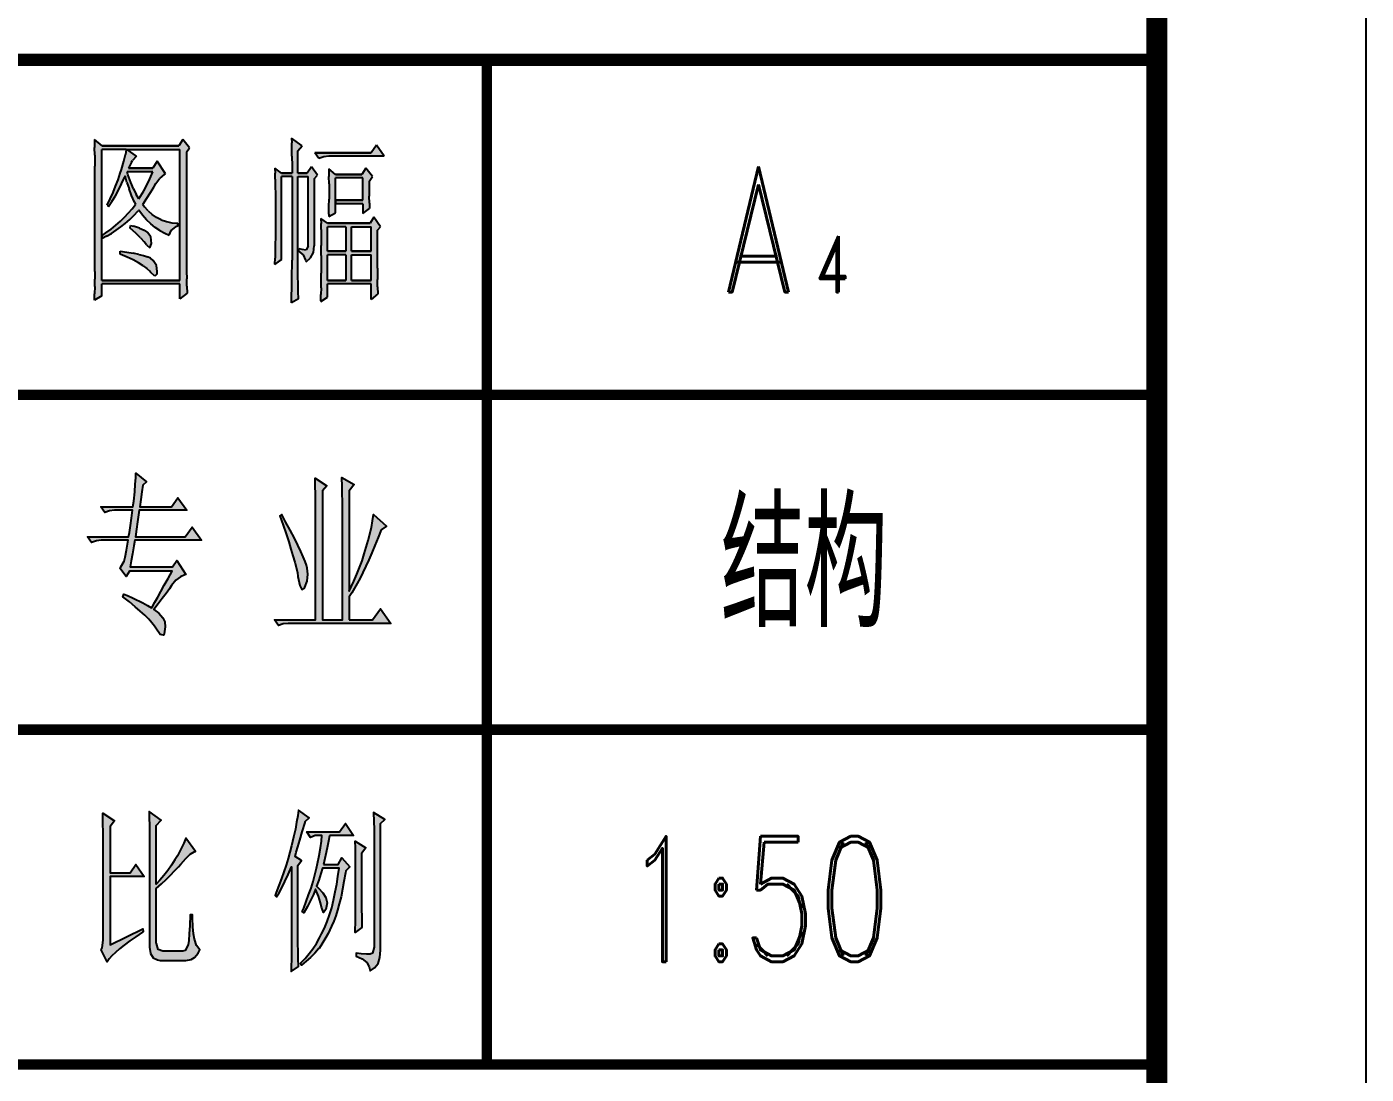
# Model space of a CAD drawing. Extents: x 214073 to 274589, y -287361 to -130190.
# Drawn here: x 226950 to 228549, y -144472 to -143221 of the extents above; entities that cross this region are included whole.
import ezdxf

# ---------------------------------------------------------------- set-up
doc = ezdxf.new("R2010")
doc.units = 0
doc.header["$LTSCALE"] = 500
doc.header["$MEASUREMENT"] = 0
doc.layers.get('0').update_dxf_attribs({"linetype": 'CONTINUOUS'})
doc.layers.add('1', color=7, linetype='CONTINUOUS')
doc.layers.add('TK', color=7, linetype='CONTINUOUS')
doc.layers.add('_TSZ_PLOT_MARK', color=1, linetype='CONTINUOUS', plot=False)
doc.styles.add('romand', font='romand.shx', dxfattribs={"width": 0.7, "height": 200, "bigfont": 'OCHINESE.shx'})

msp = doc.modelspace()

# ---------------------------------------------------------------- hatches: boundary and pattern name
at = {"layer": '1'}
h = msp.add_hatch(color=7, dxfattribs=at)
h.paths.add_polyline_path([(227140.9, -143371), (227144.4, -143365.9), (227136.3, -143356), (227131.6, -143363.5), (227040.1, -143363.5), (227030.8, -143356), (227031.1, -143365.5), (227031.2, -143374.5), (227031.4, -143383), (227031.4, -143387.6), (227031.4, -143513.4), (227031.3, -143522.5), (227031.2, -143531.4), (227031, -143540.3), (227030.8, -143547.6), (227039.5, -143542.6), (227039.5, -143528.4), (227132.8, -143528.4), (227132.8, -143546), (227141.5, -143539.3), (227141.2, -143531.1), (227141, -143522.3), (227140.9, -143512.9), (227140.9, -143509.3)])
h.paths.add_polyline_path([(227039.5, -143367.6), (227068.6, -143367.6), (227132.8, -143367.6), (227132.8, -143524.3), (227039.5, -143524.3), (227039.5, -143474.3)], flags=16)
h.paths.add_polyline_path([(227044.6, -143467.4), (227050.7, -143462.8), (227056.5, -143458.1), (227061.8, -143453.3), (227066.9, -143448.5), (227071.5, -143443.5), (227075.8, -143438.5), (227079.7, -143433.4), (227078.5, -143430.7), (227075.1, -143422.7), (227072.1, -143414.8), (227069.6, -143407), (227067.5, -143399.3), (227066.7, -143401.2), (227063.2, -143408.9), (227059.6, -143416.2), (227055.8, -143423.1), (227051.8, -143429.7), (227047.7, -143436), (227045.9, -143434.3), (227046, -143434.2), (227049.6, -143426.8), (227053, -143419.3), (227056.1, -143411.6), (227059, -143403.8), (227061.7, -143395.9), (227063.1, -143391.5), (227066, -143381.8), (227067.8, -143373.9), (227068.6, -143368.1), (227070.5, -143368.1), (227080.9, -143375.9), (227076.2, -143380.9), (227075, -143382.9), (227071.6, -143390.1), (227100.7, -143390.1), (227105.9, -143381.8), (227115.8, -143396.8), (227113.9, -143397.7), (227108.8, -143401.9), (227104.2, -143408.5), (227101.6, -143412.8), (227097.8, -143419), (227093.4, -143425.9), (227088.5, -143433.4), (227090.7, -143436.4), (227095, -143441.2), (227099.8, -143445.3), (227105, -143448.8), (227110.7, -143451.6), (227116.8, -143453.7), (227123.4, -143455.2), (227130.4, -143455.9), (227130.4, -143459.3), (227128.1, -143460.2), (227122.5, -143464.4), (227119.9, -143470.1), (227114.7, -143467.8), (227108.9, -143464.6), (227103.4, -143460.8), (227098.2, -143456.5), (227093.1, -143451.6), (227088.3, -143446.2), (227083.8, -143440.1), (227082.9, -143441.1), (227078, -143446.4), (227072.9, -143451.3), (227067.7, -143456), (227062.3, -143460.3), (227056.8, -143464.2), (227051.2, -143467.9), (227045.4, -143471.3), (227040, -143474), (227040, -143470.6)], flags=0)
h.paths.add_polyline_path([(227073.3, -143461.8), (227073.9, -143458.5), (227077.4, -143459.5), (227084.5, -143461.9), (227090.2, -143464.3), (227094.3, -143466.8), (227098.3, -143472), (227099, -143480.1), (227097.1, -143485.4), (227093.1, -143481.8), (227090.2, -143478), (227085.8, -143473.3), (227080.1, -143467.8)], flags=0)
h.paths.add_polyline_path([(227061.7, -143489.3), (227069.5, -143490.3), (227077.2, -143491.6), (227083.8, -143493), (227089.5, -143494.4), (227094.1, -143496), (227097.8, -143497.6), (227101, -143500.2), (227105, -143506.2), (227105.9, -143513.4), (227105.6, -143516.2), (227103, -143519), (227097.8, -143514.3), (227096.8, -143513.1), (227093.3, -143509.9), (227088.9, -143506.6), (227083.6, -143503.2), (227077.2, -143499.7), (227070, -143496.2), (227061.7, -143492.6)], flags=0)
h.paths.add_polyline_path([(227083.8, -143426.8), (227080.6, -143421.5), (227077.4, -143414.9), (227074.2, -143407), (227070.9, -143397.7), (227069.8, -143394.3), (227100.7, -143394.3), (227097.1, -143402.7), (227093.5, -143410.3), (227089.8, -143417.3), (227086, -143423.5)], flags=0)
h = msp.add_hatch(color=7, dxfattribs=at)
h.paths.add_polyline_path([(227273.8, -143369.3), (227279, -143363.5), (227266.2, -143354.3), (227266.4, -143359.6), (227266.6, -143366.8), (227266.7, -143375.9), (227266.8, -143387.1), (227266.8, -143395.9), (227254, -143395.9), (227246.4, -143390.1), (227246.5, -143396.1), (227246.7, -143403.2), (227246.8, -143411.6), (227246.9, -143421.1), (227246.9, -143431.8), (227246.9, -143442.6), (227246.9, -143453), (227246.9, -143462.9), (227246.9, -143472.3), (227246.7, -143481.2), (227246.7, -143489.6), (227246.5, -143497.5), (227246.4, -143504.9), (227254, -143499.3), (227254, -143400.1), (227266.8, -143400.1), (227266.8, -143500.1), (227266.8, -143507.2), (227266.7, -143515), (227266.6, -143523.7), (227266.5, -143533), (227266.3, -143543.1), (227266.2, -143550.9), (227274.3, -143546), (227274.1, -143537.2), (227274, -143528.4), (227273.8, -143519.5), (227273.8, -143510.5), (227273.8, -143503.5), (227273.8, -143400.1), (227286, -143400.1), (227286, -143483.4), (227283.7, -143487.6), (227278.4, -143486.8), (227274.9, -143485.9), (227274.9, -143489.3), (227280.4, -143493.5), (227283.4, -143500.1), (227283.7, -143501.8), (227289, -143497.1), (227292.2, -143490.8), (227293, -143482.8), (227293, -143402.6), (227297.1, -143398.4), (227290.1, -143388.4), (227284.8, -143395.9), (227273.8, -143395.9)])
h.paths.add_polyline_path([(227367.6, -143362.6), (227361.1, -143371.8), (227294.1, -143371.8), (227298.8, -143378.5), (227304.6, -143376.5), (227310.5, -143375.9), (227376.9, -143375.9)])
h.paths.add_polyline_path([(227318.6, -143401.8), (227351.2, -143401.8), (227351.2, -143428.4), (227318.6, -143428.4), (227318.6, -143432.6), (227351.2, -143432.6), (227351.2, -143444.3), (227359.4, -143438.4), (227359.1, -143431.7), (227358.9, -143423.4), (227358.9, -143413.4), (227358.8, -143405.9), (227362.9, -143400.1), (227354.7, -143390.1), (227350.1, -143397.6), (227318.6, -143397.6), (227310.5, -143390.9), (227310.8, -143400), (227311, -143408.9), (227311, -143417.6), (227311, -143418.4), (227311, -143427.2), (227310.8, -143436), (227310.6, -143445), (227310.5, -143447.6), (227318.6, -143443.5), (227318.6, -143432.6), (227318.6, -143428.4)])
h.paths.add_polyline_path([(227368.7, -143464.3), (227372.2, -143460.1), (227364.6, -143448.4), (227360, -143455.9), (227309.3, -143455.9), (227301.1, -143450.1), (227301.4, -143456.1), (227301.5, -143463.5), (227301.6, -143472.4), (227301.7, -143482.6), (227301.7, -143494.3), (227301.7, -143495.1), (227301.7, -143505.5), (227301.7, -143515.3), (227301.6, -143524.5), (227301.5, -143533.1), (227301.3, -143541.1), (227301.1, -143548.6), (227301.1, -143549.3), (227309.3, -143544.3), (227309.3, -143528.4), (227361.1, -143528.4), (227361.1, -143546.8), (227369.3, -143540.1), (227369, -143531.7), (227368.8, -143522.9), (227368.8, -143513.8), (227368.7, -143509.3)])
h.paths.add_polyline_path([(227309.3, -143460.1), (227330.9, -143460.1), (227330.9, -143489.3), (227309.3, -143489.3)], flags=16)
h.paths.add_polyline_path([(227309.3, -143493.4), (227330.9, -143493.4), (227330.9, -143524.3), (227309.3, -143524.3)], flags=16)
h.paths.add_polyline_path([(227337.9, -143460.1), (227361.1, -143460.1), (227361.1, -143489.3), (227337.9, -143489.3)], flags=16)
h.paths.add_polyline_path([(227337.9, -143493.4), (227361.1, -143493.4), (227361.1, -143524.3), (227337.9, -143524.3)], flags=16)
h = msp.add_hatch(color=7, dxfattribs=at)
h.paths.add_polyline_path([(227076.3, -143850.6), (227077.9, -143841.3), (227079.1, -143834.4), (227158.6, -143834.4), (227147.4, -143818.8), (227139.1, -143830.4), (227079.8, -143830.4), (227081, -143821.4), (227082.4, -143812.6), (227083.6, -143804.1), (227084.3, -143798.6), (227141, -143798.6), (227130.6, -143783.7), (227123, -143794.6), (227085, -143794.6), (227086.2, -143785.6), (227087.4, -143776.8), (227088.6, -143768.7), (227093.1, -143764.5), (227080.3, -143754.5), (227080.1, -143760), (227079.6, -143767.3), (227078.9, -143776.6), (227077.7, -143787.7), (227076.7, -143794.6), (227038.3, -143794.6), (227043.1, -143801.2), (227048.8, -143799.3), (227054.7, -143798.6), (227076.3, -143798.6), (227075.1, -143808.1), (227073.7, -143816.9), (227072.5, -143825.2), (227071.5, -143830.4), (227022.7, -143830.4), (227027.4, -143837), (227033.1, -143835.1), (227039, -143834.4), (227071.1, -143834.4), (227069.2, -143846.5), (227067.5, -143854.8), (227066.3, -143859.6), (227062.3, -143866.4), (227061.1, -143867.9), (227068.7, -143877.8), (227072.7, -143871.2), (227123.5, -143871.2), (227118.7, -143880), (227114.2, -143888.3), (227110.2, -143895.6), (227106.4, -143902.3), (227103.1, -143908.4), (227100, -143913.6), (227099, -143915.3), (227094.1, -143912.5), (227088.8, -143909.4), (227077, -143903.7), (227070.3, -143900.6), (227065.8, -143898.7), (227064.7, -143902), (227072.5, -143908.2), (227079.4, -143913.9), (227085.5, -143919.1), (227091, -143924.1), (227095.7, -143928.8), (227099.5, -143933.1), (227102.6, -143936.9), (227104.3, -143939.5), (227109.5, -143947.1), (227113.3, -143948), (227114.2, -143946.1), (227115.2, -143937.8), (227114.7, -143931.9), (227112.6, -143927.2), (227107.8, -143921.7), (227101.9, -143917), (227107.1, -143910.3), (227111.8, -143903.9), (227116.4, -143898), (227120.4, -143892.3), (227123, -143888.7), (227128.2, -143882.3), (227133.7, -143878.1), (227138.9, -143875.7), (227139.8, -143875.5), (227129.4, -143858.6), (227124.2, -143866.2), (227073.4, -143866.2), (227074.6, -143858.9)])
h.paths.add_polyline_path([(227284, -143864.3), (227282.4, -143859.8), (227280, -143854.3), (227277.1, -143847.9), (227273.6, -143840.4), (227269.6, -143832.1), (227264.6, -143822.6), (227259.1, -143812.4), (227254.6, -143803.6), (227252.2, -143805.3), (227256.3, -143816.4), (227259.6, -143826.8), (227262.9, -143836.3), (227265.5, -143845.1), (227267.9, -143853.2), (227270, -143860.8), (227273.1, -143873.1), (227273.8, -143877.8), (227276, -143888.5), (227278.3, -143893.2), (227281.2, -143891.8), (227282.1, -143890.4), (227284.7, -143883.3), (227285.7, -143875), (227285, -143867.9)], flags=17)
h.paths.add_polyline_path([(227335, -143775.4), (227340.9, -143767.8), (227326.2, -143759.5), (227326.7, -143770.2), (227326.7, -143779.4), (227326.9, -143787.2), (227326.9, -143929.5), (227303, -143929.5), (227303, -143775.4), (227308.2, -143769.4), (227294.2, -143760.4), (227294.5, -143769.9), (227294.7, -143778.9), (227294.9, -143787.2), (227294.9, -143929.5), (227245.8, -143929.5), (227250.6, -143936.2), (227256.3, -143934.3), (227262.2, -143933.8), (227384.6, -143933.8), (227372.5, -143916.2), (227363, -143929.5), (227335, -143929.5), (227335, -143902), (227338.1, -143897.3), (227341.4, -143891.8), (227344.7, -143886.1), (227348.1, -143879.7), (227351.4, -143872.8), (227354.9, -143865.5), (227358.5, -143857.7), (227362, -143849.4), (227365.6, -143840.6), (227369.4, -143831.1), (227373, -143822.1), (227379.4, -143817.8), (227364.2, -143803.6), (227363, -143811.4), (227361.6, -143819.2), (227357.8, -143834.9), (227355.4, -143842.7), (227353, -143850.8), (227350.4, -143858.9), (227347.3, -143866.9), (227344, -143875), (227340.7, -143883.3), (227335, -143895.4)])
h = msp.add_hatch(color=7, dxfattribs=at)
h.paths.add_polyline_path([(227060.9, -144322.5), (227066.5, -144318), (227073, -144313), (227080.3, -144308), (227088.1, -144302.6), (227089.1, -144302.1), (227088.6, -144298.5), (227049.5, -144317.8), (227049.5, -144236.2), (227090.3, -144236.2), (227080.3, -144221.9), (227073.4, -144231.9), (227049.5, -144231.9), (227049.5, -144176.2), (227054.7, -144169.5), (227040.7, -144160.3), (227040.9, -144166.7), (227040.9, -144174), (227041.2, -144182.1), (227041.2, -144201.5), (227041.4, -144212.9), (227041.4, -144312.1), (227040.2, -144321.1), (227039, -144323.7), (227045.9, -144337.9), (227048.5, -144334.4), (227051.8, -144330.8), (227055.9, -144326.8)])
h.paths.add_polyline_path([(227154.8, -144327.7), (227156.7, -144323.7), (227152.6, -144318.5), (227150.3, -144311.1), (227149.1, -144304.7), (227148.4, -144296.2), (227147.9, -144286), (227147.9, -144281.9), (227145, -144281.9), (227144.6, -144294.7), (227144.1, -144304.7), (227143.6, -144312.5), (227142.7, -144317.5), (227142.7, -144317.8), (227139.1, -144324.4), (227136.3, -144325.3), (227112.3, -144325.3), (227106.9, -144323.2), (227105, -144316.3), (227104.7, -144315.4), (227104.7, -144250.4), (227110.9, -144244.9), (227116.6, -144239.5), (227121.8, -144234.5), (227126.5, -144229.5), (227131.1, -144224.5), (227133.9, -144221.2), (227139.8, -144214.4), (227145.3, -144209.4), (227150, -144206.8), (227151.5, -144206.1), (227139.8, -144190.4), (227137.5, -144196.3), (227134.1, -144203.4), (227129.9, -144211.3), (227127, -144216.2), (227122.8, -144222.7), (227118.5, -144228.8), (227113.7, -144234.7), (227109, -144240.4), (227104.7, -144245.4), (227104.7, -144175.2), (227110.7, -144168.6), (227096.2, -144158.6), (227096.2, -144166.4), (227096.4, -144174.7), (227096.7, -144183.8), (227096.7, -144320.4), (227097.6, -144328.2), (227100.9, -144333.4), (227106.2, -144335.8), (227109.5, -144336.3), (227139.8, -144336.3), (227146.2, -144335.1), (227150.3, -144332.9)])
h.paths.add_polyline_path([(227273.8, -144316.6), (227273.8, -144222.9), (227277.9, -144217), (227270.3, -144212), (227271.7, -144207.2), (227273.6, -144200.8), (227276, -144192.8), (227278.8, -144182.8), (227282.4, -144171.4), (227282.6, -144170.2), (227287.3, -144166.2), (227274.5, -144157), (227273.6, -144163.6), (227272.2, -144171.2), (227270.7, -144179.7), (227268.6, -144189.2), (227266.2, -144199.4), (227264.3, -144207), (227262, -144214.6), (227259.6, -144222.4), (227257, -144230.5), (227254.1, -144238.5), (227251.1, -144246.8), (227247.7, -144255.1), (227246.6, -144258.7), (227248.2, -144260.4), (227251.3, -144255.4), (227254.4, -144249.5), (227258.2, -144242.1), (227262, -144233.8), (227266.2, -144224.5), (227266.2, -144324.2), (227266, -144333.6), (227265.8, -144344.6), (227265.8, -144349.5), (227274.5, -144343.6), (227274.1, -144334.1), (227274.1, -144325.1)])
h.paths.add_polyline_path([(227311.6, -144187.1), (227340.2, -144187.1), (227330.5, -144172.8), (227323.4, -144182.8), (227284.3, -144182.8), (227289, -144189.5), (227294.2, -144187.1), (227302.5, -144187.1), (227301.8, -144194), (227300.6, -144202), (227299.2, -144210.8), (227297.3, -144220.5), (227296.1, -144226.2), (227291.8, -144241.9), (227289.5, -144249.9), (227286.6, -144257.8), (227283.8, -144266.1), (227280.7, -144274.1), (227279, -144277.9), (227280.9, -144279.6), (227285.2, -144272), (227288.8, -144264.6), (227292.3, -144257.5), (227294.9, -144251.1), (227298.3, -144259.6), (227300.6, -144267.5), (227301.8, -144272.9), (227304.2, -144278.9), (227307, -144275.3), (227308.9, -144267.5), (227307, -144261.1), (227303.5, -144255.6), (227298.3, -144249.9), (227296.1, -144247.8), (227298.7, -144240.4), (227301.1, -144232.4), (227303, -144226.2), (227322.9, -144226.2), (227321.5, -144236.2), (227320.1, -144245.4), (227318.4, -144254.2), (227316.7, -144262.3), (227315.1, -144269.8), (227314.1, -144273.6), (227311.5, -144281.9), (227308.7, -144290), (227305.4, -144297.6), (227302, -144304.7), (227299.4, -144309.5), (227295.9, -144316.1), (227291.6, -144322.3), (227287.1, -144328.2), (227282.4, -144333.9), (227276.7, -144339.6), (227277.9, -144341.9), (227283.8, -144337.4), (227289, -144332.7), (227294, -144327.5), (227298.5, -144322.5), (227299, -144322), (227302.5, -144317), (227306.1, -144311.1), (227309.9, -144304), (227313.9, -144295.5), (227316.5, -144289.5), (227318.9, -144283.1), (227321, -144276.2), (227323.2, -144268.7), (227325.3, -144260.4), (227327.2, -144251.3), (227328.8, -144241.9), (227330.7, -144231.7), (227331, -144229.5), (227335.7, -144224.5), (227326.2, -144213.6), (227321.7, -144221.9), (227304.2, -144221.9), (227306.6, -144211), (227308.7, -144201.8), (227310.3, -144194)])
h.paths.add_polyline_path([(227349.7, -144208.7), (227354.9, -144202), (227342.1, -144193.7), (227342.4, -144202), (227342.6, -144210.8), (227342.6, -144279.3), (227342.4, -144289.3), (227342.1, -144301.2), (227342.1, -144302.8), (227350.2, -144296.9), (227350, -144284.8), (227349.7, -144274.8)])
h.paths.add_polyline_path([(227372.5, -144172.8), (227377.7, -144167.9), (227364.2, -144159.6), (227364.4, -144170.2), (227364.7, -144179.7), (227364.7, -144188.3), (227364.9, -144195.6), (227364.9, -144320.4), (227362.8, -144327.7), (227360.1, -144328.7), (227355.6, -144328.9), (227349.2, -144328.4), (227343.3, -144327.7), (227343.3, -144331.3), (227350.4, -144334.4), (227355.9, -144338.6), (227359, -144343.8), (227360.1, -144348.6), (227365.4, -144345), (227369.4, -144339.8), (227371.5, -144332.7), (227372.5, -144323.9)])

# ---------------------------------------------------------------- linework, layer by layer
at = {"color": 7}
for p, q in [((227040.1, -143363.5), (227030.8, -143356)), ((227030.8, -143356), (227031.1, -143365.5)), ((227136.3, -143356), (227131.6, -143363.5)), ((227144.4, -143365.9), (227136.3, -143356)), ((227279, -143363.5), (227266.2, -143354.3)), ((227266.2, -143354.3), (227266.4, -143359.6)), ((227031.2, -143374.5), (227031.1, -143365.5)), ((227039.5, -143474.3), (227039.5, -143367.6)), ((227068.6, -143367.6), (227039.5, -143367.6)), ((227131.6, -143363.5), (227040.1, -143363.5)), ((227131.6, -143363.5), (227040.1, -143363.5)), ((227040.1, -143363.5), (227131.6, -143363.5)), ((227040.1, -143363.5), (227040.1, -143363.5)), ((227068.6, -143368.1), (227067.8, -143373.9)), ((227068.6, -143367.6), (227132.8, -143367.6)), ((227068.6, -143368.1), (227070.5, -143368.1)), ((227080.9, -143375.9), (227070.5, -143368.1)), ((227132.8, -143524.3), (227132.8, -143367.6)), ((227140.9, -143371), (227144.4, -143365.9)), ((227140.9, -143371), (227140.9, -143509.3)), ((227266.6, -143366.8), (227266.4, -143359.6)), ((227266.7, -143375.9), (227266.6, -143366.8)), ((227273.8, -143369.3), (227279, -143363.5)), ((227273.8, -143395.9), (227273.8, -143369.3)), ((227298.8, -143378.5), (227294.1, -143371.8)), ((227361.1, -143371.8), (227294.1, -143371.8)), ((227361.1, -143371.8), (227294.1, -143371.8)), ((227294.1, -143371.8), (227361.1, -143371.8)), ((227294.1, -143371.8), (227294.1, -143371.8)), ((227367.6, -143362.6), (227361.1, -143371.8)), ((227376.9, -143375.9), (227367.6, -143362.6)), ((227031.2, -143374.5), (227031.4, -143383)), ((227031.4, -143383), (227031.4, -143387.6)), ((227031.4, -143513.4), (227031.4, -143387.6)), ((227063.1, -143391.5), (227066, -143381.8)), ((227066, -143381.8), (227067.8, -143373.9)), ((227075, -143382.9), (227071.6, -143390.1)), ((227075, -143382.9), (227076.2, -143380.9)), ((227080.9, -143375.9), (227076.2, -143380.9)), ((227105.9, -143381.8), (227100.7, -143390.1)), ((227115.8, -143396.8), (227105.9, -143381.8)), ((227266.7, -143375.9), (227266.8, -143387.1)), ((227266.8, -143387.1), (227266.8, -143395.9)), ((227290.1, -143388.4), (227284.8, -143395.9)), ((227297.1, -143398.4), (227290.1, -143388.4)), ((227304.6, -143376.5), (227298.8, -143378.5)), ((227310.5, -143375.9), (227304.6, -143376.5)), ((227376.9, -143375.9), (227310.5, -143375.9)), ((227056.1, -143411.6), (227059, -143403.8)), ((227059, -143403.8), (227061.7, -143395.9)), ((227061.7, -143395.9), (227063.1, -143391.5)), ((227063.2, -143408.9), (227066.7, -143401.2)), ((227067.5, -143399.3), (227066.7, -143401.2)), ((227069.6, -143407), (227067.5, -143399.3)), ((227100.7, -143394.3), (227069.8, -143394.3)), ((227070.9, -143397.7), (227069.8, -143394.3)), ((227074.2, -143407), (227070.9, -143397.7)), ((227100.7, -143390.1), (227071.6, -143390.1)), ((227100.7, -143390.1), (227071.6, -143390.1)), ((227071.6, -143390.1), (227100.7, -143390.1)), ((227071.6, -143390.1), (227071.6, -143390.1)), ((227093.5, -143410.3), (227097.1, -143402.7)), ((227097.1, -143402.7), (227100.7, -143394.3)), ((227104.2, -143408.5), (227108.8, -143401.9)), ((227113.9, -143397.7), (227108.8, -143401.9)), ((227115.8, -143396.8), (227113.9, -143397.7)), ((227246.4, -143390.1), (227246.5, -143396.1)), ((227254, -143395.9), (227246.4, -143390.1)), ((227246.7, -143403.2), (227246.5, -143396.1)), ((227246.7, -143403.2), (227246.8, -143411.6)), ((227266.8, -143395.9), (227254, -143395.9)), ((227266.8, -143395.9), (227254, -143395.9)), ((227254, -143395.9), (227266.8, -143395.9)), ((227254, -143395.9), (227254, -143395.9)), ((227266.8, -143400.1), (227254, -143400.1)), ((227254, -143499.3), (227254, -143400.1)), ((227266.8, -143400.1), (227266.8, -143500.1)), ((227273.8, -143395.9), (227284.8, -143395.9)), ((227284.8, -143395.9), (227273.8, -143395.9)), ((227284.8, -143395.9), (227273.8, -143395.9)), ((227273.8, -143503.5), (227273.8, -143400.1)), ((227273.8, -143400.1), (227286, -143400.1)), ((227286, -143483.4), (227286, -143400.1)), ((227293, -143402.6), (227297.1, -143398.4)), ((227293, -143402.6), (227293, -143482.6)), ((227310.5, -143390.9), (227310.8, -143400)), ((227318.6, -143397.6), (227310.5, -143390.9)), ((227311, -143408.9), (227310.8, -143400)), ((227350.1, -143397.6), (227318.6, -143397.6)), ((227350.1, -143397.6), (227318.6, -143397.6)), ((227318.6, -143397.6), (227350.1, -143397.6)), ((227318.6, -143397.6), (227318.6, -143397.6)), ((227351.2, -143401.8), (227318.6, -143401.8)), ((227318.6, -143428.4), (227318.6, -143401.8)), ((227354.7, -143390.1), (227350.1, -143397.6)), ((227351.2, -143428.4), (227351.2, -143401.8)), ((227362.9, -143400.1), (227354.7, -143390.1)), ((227358.8, -143405.9), (227362.9, -143400.1)), ((227049.6, -143426.8), (227053, -143419.3)), ((227053, -143419.3), (227056.1, -143411.6)), ((227055.8, -143423.1), (227059.6, -143416.2)), ((227059.6, -143416.2), (227063.2, -143408.9)), ((227069.6, -143407), (227072.1, -143414.8)), ((227075.1, -143422.7), (227072.1, -143414.8)), ((227077.4, -143414.9), (227074.2, -143407)), ((227077.4, -143414.9), (227080.6, -143421.5)), ((227086, -143423.5), (227089.8, -143417.3)), ((227089.8, -143417.3), (227093.5, -143410.3)), ((227093.4, -143425.9), (227097.8, -143419)), ((227097.8, -143419), (227101.6, -143412.8)), ((227101.6, -143412.8), (227104.2, -143408.5)), ((227246.8, -143411.6), (227246.9, -143421.1)), ((227311, -143408.9), (227311, -143417.6)), ((227311, -143417.6), (227311, -143418.4)), ((227311, -143418.4), (227311, -143427.2)), ((227358.8, -143405.9), (227358.9, -143413.4)), ((227358.9, -143413.4), (227358.9, -143423.4)), ((227046, -143434.2), (227045.9, -143434.3)), ((227045.9, -143434.3), (227047.7, -143436)), ((227046, -143434.2), (227049.6, -143426.8)), ((227047.7, -143436), (227051.8, -143429.7)), ((227051.8, -143429.7), (227055.8, -143423.1)), ((227078.5, -143430.7), (227075.1, -143422.7)), ((227075.8, -143438.5), (227079.7, -143433.4)), ((227078.5, -143430.7), (227079.7, -143433.4)), ((227083.8, -143426.8), (227080.6, -143421.5)), ((227083.8, -143426.8), (227086, -143423.5)), ((227088.5, -143433.4), (227093.4, -143425.9)), ((227088.5, -143433.4), (227090.7, -143436.4)), ((227095, -143441.2), (227090.7, -143436.4)), ((227246.9, -143421.1), (227246.9, -143431.8)), ((227246.9, -143431.8), (227246.9, -143442.6)), ((227310.6, -143445), (227310.8, -143436)), ((227310.8, -143436), (227311, -143427.2)), ((227318.6, -143428.4), (227318.6, -143432.6)), ((227318.6, -143432.6), (227318.6, -143428.4)), ((227351.2, -143428.4), (227318.6, -143428.4)), ((227351.2, -143428.4), (227318.6, -143428.4)), ((227318.6, -143428.4), (227351.2, -143428.4)), ((227318.6, -143428.4), (227318.6, -143428.4)), ((227351.2, -143432.6), (227318.6, -143432.6)), ((227318.6, -143443.5), (227318.6, -143432.6)), ((227351.2, -143432.6), (227351.2, -143444.3)), ((227359.1, -143431.7), (227358.9, -143423.4)), ((227359.1, -143431.7), (227359.4, -143438.4)), ((227061.8, -143453.3), (227066.9, -143448.5)), ((227066.9, -143448.5), (227071.5, -143443.5)), ((227067.7, -143456), (227072.9, -143451.3)), ((227071.5, -143443.5), (227075.8, -143438.5)), ((227072.9, -143451.3), (227078, -143446.4)), ((227078, -143446.4), (227082.9, -143441.1)), ((227083.8, -143440.1), (227082.9, -143441.1)), ((227088.3, -143446.2), (227083.8, -143440.1)), ((227093.1, -143451.6), (227088.3, -143446.2)), ((227098.2, -143456.5), (227093.1, -143451.6)), ((227095, -143441.2), (227099.8, -143445.3)), ((227105, -143448.8), (227099.8, -143445.3)), ((227110.7, -143451.6), (227105, -143448.8)), ((227110.7, -143451.6), (227116.8, -143453.7)), ((227246.9, -143442.6), (227246.9, -143453)), ((227301.1, -143450.1), (227301.4, -143456.1)), ((227309.3, -143455.9), (227301.1, -143450.1)), ((227310.5, -143447.6), (227318.6, -143443.5)), ((227310.6, -143445), (227310.5, -143447.6)), ((227351.2, -143444.3), (227359.4, -143438.4)), ((227364.6, -143448.4), (227360, -143455.9)), ((227372.2, -143460.1), (227364.6, -143448.4)), ((227040, -143470.6), (227044.6, -143467.4)), ((227044.6, -143467.4), (227050.7, -143462.8)), ((227045.4, -143471.3), (227051.2, -143467.9)), ((227050.7, -143462.8), (227056.5, -143458.1)), ((227051.2, -143467.9), (227056.8, -143464.2)), ((227056.5, -143458.1), (227061.8, -143453.3)), ((227056.8, -143464.2), (227062.3, -143460.3)), ((227062.3, -143460.3), (227067.7, -143456)), ((227073.3, -143461.8), (227073.9, -143458.5)), ((227080.1, -143467.8), (227073.3, -143461.8)), ((227073.9, -143458.5), (227077.4, -143459.5)), ((227084.5, -143461.9), (227077.4, -143459.5)), ((227085.8, -143473.3), (227080.1, -143467.8)), ((227084.5, -143461.9), (227090.2, -143464.3)), ((227090.2, -143464.3), (227094.3, -143466.8)), ((227098.3, -143472), (227094.3, -143466.8)), ((227103.4, -143460.8), (227098.2, -143456.5)), ((227108.9, -143464.6), (227103.4, -143460.8)), ((227108.9, -143464.6), (227114.7, -143467.8)), ((227114.7, -143467.8), (227119.9, -143470.1)), ((227116.8, -143453.7), (227123.4, -143455.2)), ((227119.9, -143470.1), (227122.5, -143464.4)), ((227122.5, -143464.4), (227128.1, -143460.2)), ((227123.4, -143455.2), (227130.4, -143455.9)), ((227130.4, -143459.3), (227128.1, -143460.2)), ((227130.4, -143459.3), (227130.4, -143455.9)), ((227246.9, -143453), (227246.9, -143462.9)), ((227246.9, -143462.9), (227246.9, -143472.3)), ((227301.5, -143463.5), (227301.4, -143456.1)), ((227301.5, -143463.5), (227301.6, -143472.4)), ((227360, -143455.9), (227309.3, -143455.9)), ((227360, -143455.9), (227309.3, -143455.9)), ((227309.3, -143455.9), (227360, -143455.9)), ((227309.3, -143455.9), (227309.3, -143455.9)), ((227330.9, -143460.1), (227309.3, -143460.1)), ((227309.3, -143489.3), (227309.3, -143460.1)), ((227330.9, -143460.1), (227330.9, -143489.3)), ((227337.9, -143460.1), (227361.1, -143460.1)), ((227337.9, -143489.3), (227337.9, -143460.1)), ((227361.1, -143489.3), (227361.1, -143460.1)), ((227368.7, -143464.3), (227372.2, -143460.1)), ((227368.7, -143509.3), (227368.7, -143464.3)), ((227039.5, -143524.3), (227039.5, -143474.3)), ((227040, -143474), (227040, -143470.6)), ((227045.4, -143471.3), (227040, -143474)), ((227085.8, -143473.3), (227090.2, -143478)), ((227093.1, -143481.8), (227090.2, -143478)), ((227093.1, -143481.8), (227097.1, -143485.4)), ((227097.1, -143485.4), (227099, -143480.1)), ((227099, -143480.1), (227098.3, -143472)), ((227246.9, -143472.3), (227246.7, -143481.2)), ((227246.7, -143481.2), (227246.7, -143489.6)), ((227286, -143483.4), (227283.7, -143487.6)), ((227292.2, -143490.8), (227293, -143482.8)), ((227293, -143482.6), (227293, -143482.8)), ((227301.6, -143472.4), (227301.7, -143482.6)), ((227301.7, -143494.3), (227301.7, -143482.6)), ((227061.7, -143492.6), (227061.7, -143489.3)), ((227061.7, -143489.3), (227069.5, -143490.3)), ((227070, -143496.2), (227061.7, -143492.6)), ((227069.5, -143490.3), (227077.2, -143491.6)), ((227077.2, -143499.7), (227070, -143496.2)), ((227083.8, -143493), (227077.2, -143491.6)), ((227083.6, -143503.2), (227077.2, -143499.7)), ((227083.8, -143493), (227089.5, -143494.4)), ((227089.5, -143494.4), (227094.1, -143496)), ((227097.8, -143497.6), (227094.1, -143496)), ((227101, -143500.2), (227097.8, -143497.6)), ((227105, -143506.2), (227101, -143500.2)), ((227246.4, -143504.9), (227246.5, -143497.5)), ((227254, -143499.3), (227246.4, -143504.9)), ((227246.4, -143505.1), (227254, -143499.3)), ((227254, -143499.3), (227246.4, -143504.9)), ((227246.7, -143489.6), (227246.5, -143497.5)), ((227266.8, -143507.2), (227266.8, -143500.1)), ((227274.9, -143489.3), (227274.9, -143485.9)), ((227274.9, -143485.9), (227278.4, -143486.8)), ((227280.4, -143493.5), (227274.9, -143489.3)), ((227278.4, -143486.8), (227283.7, -143487.6)), ((227283.4, -143500.1), (227280.4, -143493.5)), ((227283.4, -143500.1), (227283.7, -143501.8)), ((227283.7, -143501.8), (227289, -143497.1)), ((227289, -143497.1), (227292.2, -143490.8)), ((227301.7, -143494.3), (227301.7, -143495.1)), ((227301.7, -143495.1), (227301.7, -143505.5)), ((227330.9, -143489.3), (227309.3, -143489.3)), ((227330.9, -143489.3), (227309.3, -143489.3)), ((227309.3, -143489.3), (227330.9, -143489.3)), ((227309.3, -143489.3), (227309.3, -143489.3)), ((227309.3, -143524.3), (227309.3, -143493.4)), ((227330.9, -143493.4), (227309.3, -143493.4)), ((227330.9, -143493.4), (227330.9, -143524.3)), ((227337.9, -143489.3), (227361.1, -143489.3)), ((227361.1, -143489.3), (227337.9, -143489.3)), ((227361.1, -143489.3), (227337.9, -143489.3)), ((227337.9, -143524.3), (227337.9, -143493.4)), ((227337.9, -143493.4), (227361.1, -143493.4)), ((227361.1, -143524.3), (227361.1, -143493.4)), ((227031.4, -143513.4), (227031.3, -143522.5)), ((227088.9, -143506.6), (227083.6, -143503.2)), ((227088.9, -143506.6), (227093.3, -143509.9)), ((227093.3, -143509.9), (227096.8, -143513.1)), ((227097.8, -143514.3), (227096.8, -143513.1)), ((227103, -143519), (227097.8, -143514.3)), ((227105.6, -143516.2), (227103, -143519)), ((227105.9, -143513.4), (227105, -143506.2)), ((227105.6, -143516.2), (227105.9, -143513.4)), ((227140.9, -143509.3), (227140.9, -143512.9)), ((227140.9, -143512.9), (227141, -143522.3)), ((227246.4, -143504.9), (227246.4, -143505.1)), ((227266.6, -143523.7), (227266.7, -143515)), ((227266.7, -143515), (227266.8, -143507.2)), ((227273.8, -143510.5), (227273.8, -143503.5)), ((227273.8, -143519.5), (227273.8, -143510.5)), ((227301.6, -143524.5), (227301.7, -143515.3)), ((227301.7, -143505.5), (227301.7, -143515.3)), ((227368.7, -143509.3), (227368.8, -143513.8)), ((227368.8, -143513.8), (227368.8, -143522.9)), ((227031.2, -143531.4), (227031, -143540.3)), ((227031.2, -143531.4), (227031.3, -143522.5)), ((227132.8, -143524.3), (227039.5, -143524.3)), ((227132.8, -143524.3), (227039.5, -143524.3)), ((227039.5, -143524.3), (227132.8, -143524.3)), ((227039.5, -143524.3), (227039.5, -143524.3)), ((227132.8, -143528.4), (227039.5, -143528.4)), ((227039.5, -143542.6), (227039.5, -143528.4)), ((227132.8, -143546), (227132.8, -143528.4)), ((227141.2, -143531.1), (227141, -143522.3)), ((227141.2, -143531.1), (227141.5, -143539.3)), ((227266.5, -143533), (227266.6, -143523.7)), ((227274, -143528.4), (227273.8, -143519.5)), ((227274.1, -143537.2), (227274, -143528.4)), ((227301.5, -143533.1), (227301.6, -143524.5)), ((227330.9, -143524.3), (227309.3, -143524.3)), ((227330.9, -143524.3), (227309.3, -143524.3)), ((227309.3, -143524.3), (227330.9, -143524.3)), ((227309.3, -143524.3), (227309.3, -143524.3)), ((227361.1, -143528.4), (227309.3, -143528.4)), ((227309.3, -143544.3), (227309.3, -143528.4)), ((227337.9, -143524.3), (227361.1, -143524.3)), ((227361.1, -143524.3), (227337.9, -143524.3)), ((227361.1, -143524.3), (227337.9, -143524.3)), ((227361.1, -143546.8), (227361.1, -143528.4)), ((227369, -143531.7), (227368.8, -143522.9)), ((227369, -143531.7), (227369.3, -143540.1)), ((227030.8, -143547.6), (227031, -143540.3)), ((227039.5, -143542.6), (227030.8, -143547.6)), ((227141.5, -143539.3), (227132.8, -143546)), ((227266.2, -143550.9), (227266.3, -143543.1)), ((227274.3, -143546), (227266.2, -143550.9)), ((227266.3, -143543.1), (227266.5, -143533)), ((227274.3, -143546), (227274.1, -143537.2)), ((227301.1, -143548.6), (227301.3, -143541.1)), ((227301.1, -143549.3), (227309.3, -143544.3)), ((227301.5, -143533.1), (227301.3, -143541.1)), ((227369.3, -143540.1), (227361.1, -143546.8)), ((227301.1, -143548.6), (227301.1, -143549.3))]:
    msp.add_line(p, q, dxfattribs=at)
at = {"layer": '1', "color": 7, "const_width": 25}
for points in [[(219299.3, -144860.7), (228299.3, -144860.7), (228299.3, -138272.6), (219299.3, -138272.6)], [(219299.3, -141960.7), (228299.3, -141960.7), (228299.3, -144860.7), (219299.3, -144860.7)]]:
    msp.add_lwpolyline(points, close=True, dxfattribs=at)
at = {"layer": '1', "color": 7}
for points, const_width in [([(222399.3, -143260.7), (228299.3, -143260.7)], 15), ([(227499.3, -143260.7), (227499.3, -144460.7)], 12.5), ([(228299.3, -143660.7), (226899.3, -143660.7)], 12.5), ([(228299.3, -144060.7), (226899.3, -144060.7)], 12.5), ([(228299.3, -144460.7), (226899.3, -144460.7)], 12.5)]:
    msp.add_lwpolyline(points, dxfattribs=dict(at, const_width=const_width))
for points in [[(227114.7, -143931.9), (227115.2, -143937.8), (227114.2, -143946.1), (227113.3, -143948), (227109.5, -143947.1), (227104.3, -143939.5), (227102.6, -143936.9), (227099.5, -143933.1), (227095.7, -143928.8), (227091, -143924.1), (227085.5, -143919.1), (227079.4, -143913.9), (227072.5, -143908.2), (227064.7, -143902), (227065.8, -143898.7), (227070.3, -143900.6), (227077, -143903.7), (227088.8, -143909.4), (227094.1, -143912.5), (227099, -143915.3), (227100, -143913.6), (227103.1, -143908.4), (227106.4, -143902.3), (227110.2, -143895.6), (227114.2, -143888.3), (227118.7, -143880), (227123.5, -143871.2), (227072.7, -143871.2), (227068.7, -143877.8), (227061.1, -143867.9), (227062.3, -143866.4), (227066.3, -143859.6), (227067.5, -143854.8), (227069.2, -143846.5), (227071.1, -143834.4), (227039, -143834.4), (227033.1, -143835.1), (227027.4, -143837), (227022.7, -143830.4), (227071.5, -143830.4), (227072.5, -143825.2), (227073.7, -143816.9), (227075.1, -143808.1), (227076.3, -143798.6), (227054.7, -143798.6), (227048.8, -143799.3), (227043.1, -143801.2), (227038.3, -143794.6), (227076.7, -143794.6), (227077.7, -143787.7), (227078.9, -143776.6), (227079.6, -143767.3), (227080.1, -143760), (227080.3, -143754.5), (227093.1, -143764.5), (227088.6, -143768.7), (227087.4, -143776.8), (227086.2, -143785.6), (227085, -143794.6), (227123, -143794.6), (227130.6, -143783.7), (227141, -143798.6), (227084.3, -143798.6), (227083.6, -143804.1), (227082.4, -143812.6), (227081, -143821.4), (227079.8, -143830.4), (227139.1, -143830.4), (227147.4, -143818.8), (227158.6, -143834.4), (227079.1, -143834.4), (227077.9, -143841.3), (227076.3, -143850.6), (227074.6, -143858.9), (227073.4, -143866.2), (227124.2, -143866.2), (227129.4, -143858.6), (227139.8, -143875.5), (227138.9, -143875.7), (227133.7, -143878.1), (227128.2, -143882.3), (227123, -143888.7), (227120.4, -143892.3), (227116.4, -143898), (227111.8, -143903.9), (227107.1, -143910.3), (227101.9, -143917), (227107.8, -143921.7), (227112.6, -143927.2)], [(227335, -143929.5), (227363, -143929.5), (227372.5, -143916.2), (227384.6, -143933.8), (227262.2, -143933.8), (227256.3, -143934.3), (227250.6, -143936.2), (227245.8, -143929.5), (227294.9, -143929.5), (227294.9, -143787.2), (227294.7, -143778.9), (227294.5, -143769.9), (227294.2, -143760.4), (227308.2, -143769.4), (227303, -143775.4), (227303, -143929.5), (227326.9, -143929.5), (227326.9, -143787.2), (227326.7, -143779.4), (227326.7, -143770.2), (227326.2, -143759.5), (227340.9, -143767.8), (227335, -143775.4), (227335, -143895.4), (227340.7, -143883.3), (227344, -143875), (227347.3, -143866.9), (227350.4, -143858.9), (227353, -143850.8), (227355.4, -143842.7), (227357.8, -143834.9), (227361.6, -143819.2), (227363, -143811.4), (227364.2, -143803.6), (227379.4, -143817.8), (227373, -143822.1), (227369.4, -143831.1), (227365.6, -143840.6), (227362, -143849.4), (227358.5, -143857.7), (227354.9, -143865.5), (227351.4, -143872.8), (227348.1, -143879.7), (227344.7, -143886.1), (227341.4, -143891.8), (227338.1, -143897.3), (227335, -143902)], [(227282.1, -143890.4), (227284.7, -143883.3), (227285.7, -143875), (227285, -143867.9), (227284, -143864.3), (227282.4, -143859.8), (227280, -143854.3), (227277.1, -143847.9), (227273.6, -143840.4), (227269.6, -143832.1), (227264.6, -143822.6), (227259.1, -143812.4), (227254.6, -143803.6), (227252.2, -143805.3), (227256.3, -143816.4), (227259.6, -143826.8), (227262.9, -143836.3), (227265.5, -143845.1), (227267.9, -143853.2), (227270, -143860.8), (227273.1, -143873.1), (227273.8, -143877.8), (227276, -143888.5), (227278.3, -143893.2), (227281.2, -143891.8)], [(227080.3, -144308), (227073, -144313), (227066.5, -144318), (227060.9, -144322.5), (227055.9, -144326.8), (227051.8, -144330.8), (227048.5, -144334.4), (227045.9, -144337.9), (227039, -144323.7), (227040.2, -144321.1), (227041.4, -144312.1), (227041.4, -144212.9), (227041.2, -144201.5), (227041.2, -144182.1), (227040.9, -144174), (227040.9, -144166.7), (227040.7, -144160.3), (227054.7, -144169.5), (227049.5, -144176.2), (227049.5, -144231.9), (227073.4, -144231.9), (227080.3, -144221.9), (227090.3, -144236.2), (227049.5, -144236.2), (227049.5, -144317.8), (227088.6, -144298.5), (227089.1, -144302.1), (227088.1, -144302.6)], [(227112.3, -144325.3), (227106.9, -144323.2), (227105, -144316.3), (227104.7, -144315.4), (227104.7, -144250.4), (227110.9, -144244.9), (227116.6, -144239.5), (227121.8, -144234.5), (227126.5, -144229.5), (227131.1, -144224.5), (227133.9, -144221.2), (227139.8, -144214.4), (227145.3, -144209.4), (227150, -144206.8), (227151.5, -144206.1), (227139.8, -144190.4), (227137.5, -144196.3), (227134.1, -144203.4), (227129.9, -144211.3), (227127, -144216.2), (227122.8, -144222.7), (227118.5, -144228.8), (227113.7, -144234.7), (227109, -144240.4), (227104.7, -144245.4), (227104.7, -144175.2), (227110.7, -144168.6), (227096.2, -144158.6), (227096.2, -144166.4), (227096.4, -144174.7), (227096.7, -144183.8), (227096.7, -144320.4), (227097.6, -144328.2), (227100.9, -144333.4), (227106.2, -144335.8), (227109.5, -144336.3), (227139.8, -144336.3), (227146.2, -144335.1), (227150.3, -144332.9), (227154.8, -144327.7), (227156.7, -144323.7), (227152.6, -144318.5), (227150.3, -144311.1), (227149.1, -144304.7), (227148.4, -144296.2), (227147.9, -144286), (227147.9, -144281.9), (227145, -144281.9), (227144.6, -144294.7), (227144.1, -144304.7), (227143.6, -144312.5), (227142.7, -144317.5), (227142.7, -144317.8), (227139.1, -144324.4), (227136.3, -144325.3)], [(227258.2, -144242.1), (227262, -144233.8), (227266.2, -144224.5), (227266.2, -144324.2), (227266, -144333.6), (227265.8, -144344.6), (227265.8, -144349.5), (227274.5, -144343.6), (227274.1, -144334.1), (227274.1, -144325.1), (227273.8, -144316.6), (227273.8, -144222.9), (227277.9, -144217), (227270.3, -144212), (227271.7, -144207.2), (227273.6, -144200.8), (227276, -144192.8), (227278.8, -144182.8), (227282.4, -144171.4), (227282.6, -144170.2), (227287.3, -144166.2), (227274.5, -144157), (227273.6, -144163.6), (227272.2, -144171.2), (227270.7, -144179.7), (227268.6, -144189.2), (227266.2, -144199.4), (227264.3, -144207), (227262, -144214.6), (227259.6, -144222.4), (227257, -144230.5), (227254.1, -144238.5), (227251.1, -144246.8), (227247.7, -144255.1), (227246.6, -144258.7), (227248.2, -144260.4), (227251.3, -144255.4), (227254.4, -144249.5)], [(227355.6, -144328.9), (227349.2, -144328.4), (227343.3, -144327.7), (227343.3, -144331.3), (227350.4, -144334.4), (227355.9, -144338.6), (227359, -144343.8), (227360.1, -144348.6), (227365.4, -144345), (227369.4, -144339.8), (227371.5, -144332.7), (227372.5, -144323.9), (227372.5, -144172.8), (227377.7, -144167.9), (227364.2, -144159.6), (227364.4, -144170.2), (227364.7, -144179.7), (227364.7, -144188.3), (227364.9, -144195.6), (227364.9, -144320.4), (227362.8, -144327.7), (227360.1, -144328.7)], [(227304.2, -144221.9), (227321.7, -144221.9), (227326.2, -144213.6), (227335.7, -144224.5), (227331, -144229.5), (227330.7, -144231.7), (227328.8, -144241.9), (227327.2, -144251.3), (227325.3, -144260.4), (227323.2, -144268.7), (227321, -144276.2), (227318.9, -144283.1), (227316.5, -144289.5), (227313.9, -144295.5), (227309.9, -144304), (227306.1, -144311.1), (227302.5, -144317), (227299, -144322), (227298.5, -144322.5), (227294, -144327.5), (227289, -144332.7), (227283.8, -144337.4), (227277.9, -144341.9), (227276.7, -144339.6), (227282.4, -144333.9), (227287.1, -144328.2), (227291.6, -144322.3), (227295.9, -144316.1), (227299.4, -144309.5), (227302, -144304.7), (227305.4, -144297.6), (227308.7, -144290), (227311.5, -144281.9), (227314.1, -144273.6), (227315.1, -144269.8), (227316.7, -144262.3), (227318.4, -144254.2), (227320.1, -144245.4), (227321.5, -144236.2), (227322.9, -144226.2), (227303, -144226.2), (227301.1, -144232.4), (227298.7, -144240.4), (227296.1, -144247.8), (227298.3, -144249.9), (227303.5, -144255.6), (227307, -144261.1), (227308.9, -144267.5), (227307, -144275.3), (227304.2, -144278.9), (227301.8, -144272.9), (227300.6, -144267.5), (227298.3, -144259.6), (227294.9, -144251.1), (227292.3, -144257.5), (227288.8, -144264.6), (227285.2, -144272), (227280.9, -144279.6), (227279, -144277.9), (227280.7, -144274.1), (227283.8, -144266.1), (227286.6, -144257.8), (227289.5, -144249.9), (227291.8, -144241.9), (227296.1, -144226.2), (227297.3, -144220.5), (227299.2, -144210.8), (227300.6, -144202), (227301.8, -144194), (227302.5, -144187.1), (227294.2, -144187.1), (227289, -144189.5), (227284.3, -144182.8), (227323.4, -144182.8), (227330.5, -144172.8), (227340.2, -144187.1), (227311.8, -144187.1), (227311.5, -144187.6), (227310.3, -144194), (227308.7, -144201.8), (227306.6, -144211)], [(227342.6, -144279.3), (227342.6, -144210.8), (227342.4, -144202), (227342.1, -144193.7), (227354.9, -144202), (227349.7, -144208.7), (227349.7, -144274.8), (227350, -144284.8), (227350.2, -144296.9), (227342.1, -144302.8), (227342.1, -144301.2), (227342.4, -144289.3)]]:
    msp.add_lwpolyline(points, close=True, dxfattribs=at)
at = {"layer": '_TSZ_PLOT_MARK'}
msp.add_lwpolyline([(218049.3, -145110.7), (228549.3, -145110.7), (228549.3, -130260.7), (218049.3, -130260.7)], close=True, dxfattribs=at)
msp.add_lwpolyline([(218049.3, -145110.7), (228549.3, -145110.7), (228549.3, -130260.7), (218049.3, -130260.7)], close=True, dxfattribs=at)
msp.add_lwpolyline([(218049.3, -145110.7), (228549.3, -145110.7), (228549.3, -130260.7), (218049.3, -130260.7)], close=True, dxfattribs=at)
msp.add_lwpolyline([(218049.3, -145110.7), (228549.3, -145110.7), (228549.3, -130260.7), (218049.3, -130260.7)], close=True, dxfattribs=at)
at = {"layer": 'TK'}
msp.add_lwpolyline([(219299.3, -130510.7), (228299.3, -130510.7), (228299.3, -144860.7), (219299.3, -144860.7)], close=True, dxfattribs=at)

# ---------------------------------------------------------------- texts
at = {"layer": 'TK', "color": 4, "style": 'romand', "width": 0.7}
for s, height, p in [('A  ', 150, (227778.7, -143538.1)), ('4', 66.7, (227891.1, -143538.1)), ('结构', 150, (227778.7, -143938.1)), ('1:50', 150, (227663.9, -144338))]:
    msp.add_text(s, height=height, dxfattribs=at).set_placement(p)

doc.saveas('drawing.dxf')
